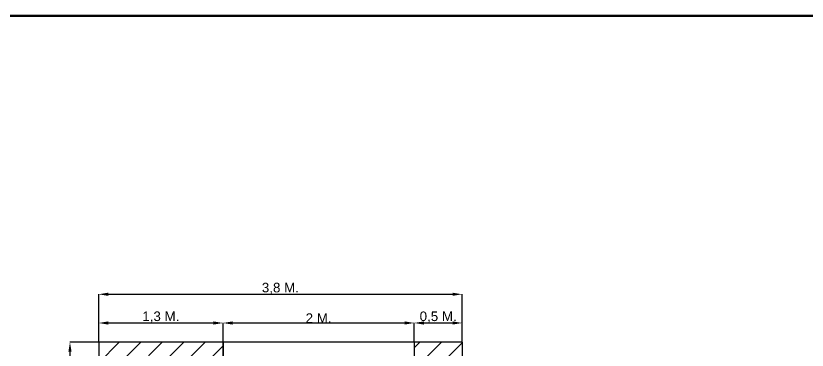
# Model space of a CAD drawing. Header units: millimetres. Extents: x 2020 to 22814, y -453 to 28710.
# Drawn here: x 6257 to 14531, y 25215 to 28710 of the extents above; entities that cross this region are included whole.
import ezdxf

# ---------------------------------------------------------------- set-up
doc = ezdxf.new("R2010")
doc.units = ezdxf.units.MM
doc.layers.add('contur', color=7, linetype='Continuous', lineweight=30)
doc.layers.add('dimension', color=30, linetype='Continuous')
doc.styles.get("Standard").update_dxf_attribs({"font": 'arial.ttf'})
doc.dimstyles.new('Meters', dxfattribs={"dimtxt": 100, "dimasz": 100, "dimexe": 1.25, "dimexo": 0.625, "dimtad": 1, "dimlfac": 0.001, "dimtxsty": 'Standard', "dimcen": 2.5, "dimadec": 0, "dimazin": 0, "dimtfac": 1, "dimtmove": 0, "dimatfit": 3, "dimfxl": 1, "dimarcsym": 0})

# ---------------------------------------------------------------- blocks, each defined once
blk = doc.blocks.new('*D19')
at = {"layer": 'Defpoints', "color": 0, "transparency": 16777216}
for p in [(10422.8, 25499.1), (8422.8, 25299.1), (10422.8, 25299.1)]:
    blk.add_point(p, dxfattribs=at)
at = {"layer": 'dimension', "color": 0, "lineweight": -2, "transparency": 16777216}
for p, q in [((8422.8, 25299.7), (8422.8, 25500.3)), ((8522.8, 25499.1), (10322.8, 25499.1)), ((10422.8, 25299.7), (10422.8, 25500.3))]:
    blk.add_line(p, q, dxfattribs=at)
at = {"layer": 'dimension', "color": 0, "transparency": 16777216}
for points in [[(8522.8, 25515.7), (8522.8, 25482.4), (8422.8, 25499.1)], [(10322.8, 25515.7), (10322.8, 25482.4), (10422.8, 25499.1)]]:
    blk.add_solid(points, dxfattribs=at)
at = {"layer": 'dimension', "color": 0, "transparency": 16777216, "insert": (9422.8, 25549.9), "char_height": 100, "attachment_point": 5}
blk.add_mtext('2 M.', dxfattribs=at)
blk = doc.blocks.new('*D28')
at = {"layer": 'Defpoints', "color": 0, "transparency": 16777216}
for p in [(8422.8, 25499.1), (7122.8, 25299.1), (8422.8, 25299.1)]:
    blk.add_point(p, dxfattribs=at)
at = {"layer": 'dimension', "color": 0, "lineweight": -2, "transparency": 16777216}
for p, q in [((7122.8, 25299.7), (7122.8, 25500.3)), ((7222.8, 25499.1), (8322.8, 25499.1)), ((8422.8, 25299.7), (8422.8, 25500.3))]:
    blk.add_line(p, q, dxfattribs=at)
at = {"layer": 'dimension', "color": 0, "transparency": 16777216}
for points in [[(7222.8, 25515.7), (7222.8, 25482.4), (7122.8, 25499.1)], [(8322.8, 25515.7), (8322.8, 25482.4), (8422.8, 25499.1)]]:
    blk.add_solid(points, dxfattribs=at)
at = {"layer": 'dimension', "color": 0, "transparency": 16777216, "insert": (7772.8, 25559.8), "char_height": 100, "attachment_point": 5}
blk.add_mtext('1,3 M.', dxfattribs=at)
blk = doc.blocks.new('*D29')
at = {"layer": 'Defpoints', "color": 0, "transparency": 16777216}
for p in [(10922.8, 25499.1), (10422.8, 25299.1), (10922.8, 25299.1)]:
    blk.add_point(p, dxfattribs=at)
at = {"layer": 'dimension', "color": 0, "lineweight": -2, "transparency": 16777216}
for p, q in [((10422.8, 25299.7), (10422.8, 25500.3)), ((10522.8, 25499.1), (10822.8, 25499.1)), ((10922.8, 25299.7), (10922.8, 25500.3))]:
    blk.add_line(p, q, dxfattribs=at)
at = {"layer": 'dimension', "color": 0, "transparency": 16777216}
for points in [[(10522.8, 25515.7), (10522.8, 25482.4), (10422.8, 25499.1)], [(10822.8, 25515.7), (10822.8, 25482.4), (10922.8, 25499.1)]]:
    blk.add_solid(points, dxfattribs=at)
at = {"layer": 'dimension', "color": 0, "transparency": 16777216, "insert": (10672.8, 25559.8), "char_height": 100, "attachment_point": 5}
blk.add_mtext('0,5 M.', dxfattribs=at)
blk = doc.blocks.new('*D30')
at = {"layer": 'Defpoints', "color": 0, "transparency": 16777216}
for p in [(10922.8, 25799.1), (7122.8, 25299.1), (10922.8, 25299.1)]:
    blk.add_point(p, dxfattribs=at)
at = {"layer": 'dimension', "color": 0, "lineweight": -2, "transparency": 16777216}
for p, q in [((7122.8, 25299.7), (7122.8, 25800.3)), ((7222.8, 25799.1), (10822.8, 25799.1)), ((10922.8, 25299.7), (10922.8, 25800.3))]:
    blk.add_line(p, q, dxfattribs=at)
at = {"layer": 'dimension', "color": 0, "transparency": 16777216}
for points in [[(7222.8, 25815.7), (7222.8, 25782.4), (7122.8, 25799.1)], [(10822.8, 25815.7), (10822.8, 25782.4), (10922.8, 25799.1)]]:
    blk.add_solid(points, dxfattribs=at)
at = {"layer": 'dimension', "color": 0, "transparency": 16777216, "insert": (9022.8, 25859.8), "char_height": 100, "attachment_point": 5}
blk.add_mtext('3,8 M.', dxfattribs=at)
blk = doc.blocks.new('*D47')
at = {"layer": 'Defpoints', "color": 0, "transparency": 16777216}
for p in [(7122.8, 25299.1), (6822.8, 19199.1), (7119.1, 19199.1)]:
    blk.add_point(p, dxfattribs=at)
at = {"layer": 'dimension', "color": 0, "lineweight": -2, "transparency": 16777216}
for p, q in [((7122.2, 25299.1), (6821.6, 25299.1)), ((6822.8, 25199.1), (6822.8, 19299.1)), ((7118.4, 19199.1), (6821.6, 19199.1))]:
    blk.add_line(p, q, dxfattribs=at)
at = {"layer": 'dimension', "color": 0, "transparency": 16777216}
for points in [[(6806.1, 25199.1), (6839.5, 25199.1), (6822.8, 25299.1)], [(6806.1, 19299.1), (6839.5, 19299.1), (6822.8, 19199.1)]]:
    blk.add_solid(points, dxfattribs=at)
at = {"layer": 'dimension', "color": 0, "transparency": 16777216, "insert": (6762.1, 22249.1), "char_height": 100, "attachment_point": 5, "rotation": 90}
blk.add_mtext('6,1 M.', dxfattribs=at)

msp = doc.modelspace()

# ---------------------------------------------------------------- hatches: boundary and pattern name
at = {"layer": 'contur'}
h = msp.add_hatch(dxfattribs=at)
h.set_pattern_fill('ANSI31', color=256, scale=50)
h.paths.add_polyline_path([(7522.804, 24899.067), (8422.804, 24899.067), (8422.804, 25299.067), (7122.804, 25299.067), (7122.804, 19199.067), (7522.804, 19199.067), (7522.804, 19299.067), (7522.804, 19899.067), (7922.804, 19899.067), (8322.804, 19899.067), (8322.804, 19299.067), (8522.804, 19299.067), (8522.804, 20399.067), (9522.804, 20399.067), (9522.804, 21199.067), (9322.804, 21199.067), (9322.804, 20599.067), (8422.804, 20599.067), (7522.804, 20599.067)])
h.paths.add_polyline_path([(7422.804, 20399.067), (7722.804, 20399.067), (8022.804, 20399.067), (8322.804, 20399.067), (8322.804, 20099.067), (8022.804, 20099.067), (7722.804, 20099.067), (7422.804, 20099.067)], flags=16)
h.paths.add_polyline_path([(7572.804, 20249.067), (7722.804, 20399.067), (7872.804, 20249.067), (8022.804, 20399.067), (8172.804, 20249.067), (8022.804, 20099.067), (7872.804, 20249.067), (7722.804, 20099.067)], flags=0)
h.paths.add_polyline_path([(10922.804, 25299.067), (10422.804, 25299.067), (10422.804, 24899.067), (10522.804, 24899.067), (10522.804, 20599.067), (10522.804, 20499.067), (10522.804, 20399.067), (10722.804, 20399.067), (10722.804, 23699.067), (10922.804, 23699.067)])
h.paths.add_polyline_path([(13522.804, 24099.067), (12422.804, 24099.067), (12422.804, 23699.067), (12722.804, 23699.067), (12722.804, 23899.067), (13022.804, 23899.067), (13022.804, 23699.067), (13122.804, 23699.067), (13123.018, 23229.092), (13522.804, 23229.092)])
h.paths.add_polyline_path([(10022.804, 14099.067), (10022.804, 14799.067), (10122.804, 14799.067), (10122.804, 14999.067), (10022.804, 14999.067), (10022.804, 15399.067), (10022.804, 16099.067), (9822.804, 16099.067), (9822.804, 15499.067), (9822.804, 15399.067), (8522.804, 15399.067), (8522.804, 15799.067), (8072.804, 15799.067), (8072.804, 16094.386), (8072.804, 16846.727), (8072.804, 17599.067), (8522.804, 17599.067), (9822.804, 17599.067), (9822.804, 17099.067), (10022.804, 17099.067), (10022.804, 17799.067), (7522.804, 17799.067), (7122.804, 17799.067), (7122.804, 17599.067), (7122.804, 17399.067), (7722.804, 17399.067), (7722.804, 14999.067), (9622.804, 14999.067), (9622.804, 10299.067), (10122.804, 10299.067), (10122.804, 10699.067), (10022.804, 10699.067), (10022.804, 11299.067)])
h.paths.add_polyline_path([(8315.447, 15099.067), (7815.447, 15099.067), (7815.447, 15599.067), (8315.447, 15599.067)], flags=16)
h.paths.add_polyline_path([(15365.177, 340.757), (18440.723, 340.757), (18440.723, 1272.601), (15365.177, 1272.601)], flags=9)
h.paths.add_polyline_path([(22246.231, -452.956), (22565.467, -452.956), (22565.467, 62.222), (22246.231, 62.222)], flags=9)
h.paths.add_polyline_path([(20746.231, -452.956), (21065.467, -452.956), (21065.467, 62.222), (20746.231, 62.222)], flags=9)
h.paths.add_polyline_path([(22100.597, 1047.044), (22711.102, 1047.044), (22711.102, 1562.222), (22100.597, 1562.222)], flags=9)
h.paths.add_polyline_path([(21661.929, 254.693), (22813.958, 254.693), (22813.958, 739.942), (21661.929, 739.942)], flags=9)
h.paths.add_polyline_path([(20161.929, 254.693), (21139.333, 254.693), (21139.333, 739.942), (20161.929, 739.942)], flags=9)
h.paths.add_polyline_path([(21678.172, 1840.172), (22681.071, 1840.172), (22681.071, 2227.962), (21678.172, 2227.962)], flags=9)
h.paths.add_polyline_path([(7678.129, 1340.129), (9593.801, 1340.129), (9593.801, 1728.175), (7678.129, 1728.175)], flags=9)
h.paths.add_polyline_path([(5179.28, 1341.451), (6592.309, 1341.451), (6592.309, 1722.59), (5179.28, 1722.59)], flags=9)
h.paths.add_polyline_path([(7678.939, 1841.11), (10174.676, 1841.11), (10174.676, 2224.295), (7678.939, 2224.295)], flags=9)
h.paths.add_polyline_path([(5178.172, 1840.172), (6511.392, 1840.172), (6511.392, 2227.962), (5178.172, 2227.962)], flags=9)
h.paths.add_polyline_path([(15963.915, 2523.085), (20834.993, 2523.085), (20834.993, 3553.439), (15963.915, 3553.439)], flags=9)
h.paths.add_polyline_path([(7014.734, 2527.177), (12311.46, 2527.177), (12311.46, 3557.532), (7014.734, 3557.532)], flags=9)

# ---------------------------------------------------------------- linework, layer by layer
at = {"lineweight": 50}
msp.add_lwpolyline([(2020, 1010), (20020, 1010), (20020, 28710), (2020, 28710)], close=True, dxfattribs=at)
at = {"layer": 'contur'}
for p, q in [((8422.804, 25299.067), (7122.804, 25299.067)), ((7122.804, 25299.067), (7122.804, 19199.067)), ((8422.804, 25299.067), (7122.804, 25299.067)), ((8422.804, 25299.067), (8422.804, 24899.067)), ((10422.804, 25299.067), (8422.804, 25299.067)), ((8422.804, 24899.067), (8422.804, 25299.067)), ((10422.804, 25299.067), (10422.804, 24899.067)), ((10922.804, 25299.067), (10422.804, 25299.067)), ((10422.804, 25299.067), (10422.804, 24899.067)), ((10922.804, 25299.067), (10422.804, 25299.067)), ((10422.804, 25299.067), (10422.804, 24899.067)), ((10922.804, 25299.067), (10922.804, 23699.067))]:
    msp.add_line(p, q, dxfattribs=at)

# ---------------------------------------------------------------- dimensions: what is measured, and where the dimension line sits
at = {"layer": 'dimension'}
for base, p1, p2, picture, middle in [((10922.804, 25799.067), (7122.804, 25299.067), (10922.804, 25299.067), '*D30', (9022.804, 25859.787)), ((8422.804, 25499.067), (7122.804, 25299.067), (8422.804, 25299.067), '*D28', (7772.804, 25559.787)), ((10422.804, 25499.067), (8422.804, 25299.067), (10422.804, 25299.067), '*D19', (9422.804, 25549.931)), ((10922.804, 25499.067), (10422.804, 25299.067), (10922.804, 25299.067), '*D29', (10672.804, 25559.787))]:
    dim = msp.add_linear_dim(base=base, p1=p1, p2=p2, dimstyle='Meters', override={"dimpost": ' M.'}, dxfattribs=at)
    dim.commit()
    dim.dimension.update_dxf_attribs({"geometry": picture, "text_midpoint": middle})
dim = msp.add_linear_dim(base=(6822.804, 19199.067), p1=(7122.804, 25299.067), p2=(7119.054, 19199.067), angle=90, dimstyle='Meters', override={"dimpost": ' M.'}, dxfattribs=at)
dim.commit()
dim.dimension.update_dxf_attribs({"geometry": '*D47', "text_midpoint": (6762.083, 22249.067)})

doc.saveas('drawing.dxf')
